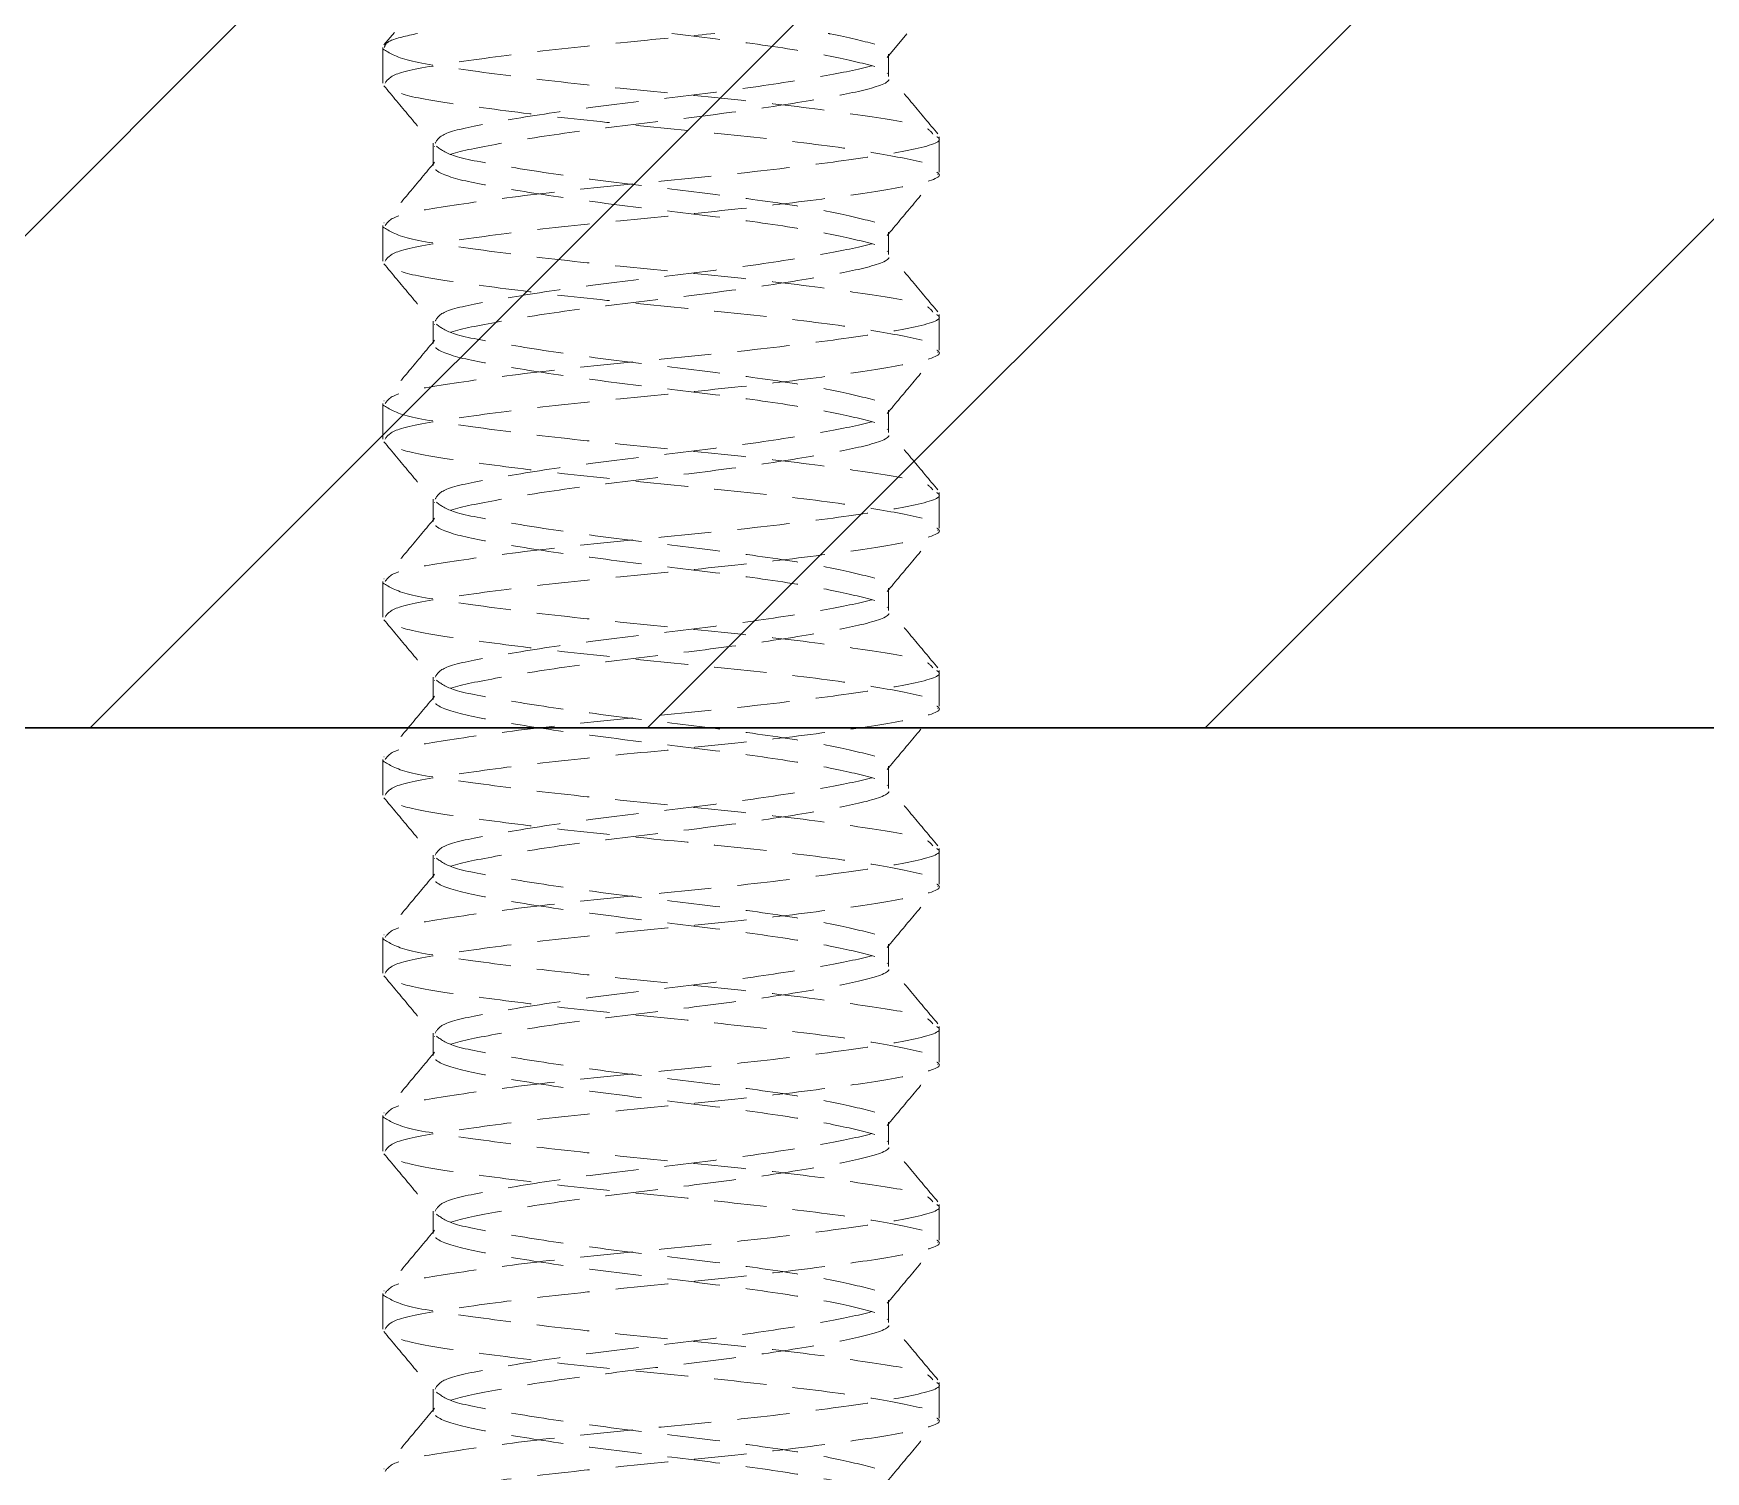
# Model space of a CAD drawing. Header units: feet. Extents: x 3965 to 4565, y 17056 to 17261.
# Drawn here: x 4391.91 to 4399.86, y 17124.39 to 17131.23 of the extents above; entities that cross this region are included whole.
import ezdxf

# ---------------------------------------------------------------- set-up
doc = ezdxf.new("R2010")
doc.units = ezdxf.units.FT
doc.header["$MEASUREMENT"] = 0
doc.linetypes.add('HIDDEN', pattern=[0.375, 0.25, -0.125])

msp = doc.modelspace()

# ---------------------------------------------------------------- hatches: boundary and pattern name
at = {"true_color": 0xa953a0}
h = msp.add_hatch(dxfattribs=at)
h.set_pattern_fill('ANSI31', color=215, scale=15)
h.set_pattern_definition([(45, (18.915, 13.4866), (-1.32582521, 1.32582521), [])])
h.paths.add_polyline_path([(4379.4492, 17136.3067), (4410.0385, 17136.3067), (4410.0385, 17127.9309), (4379.4492, 17127.9309)])

# ---------------------------------------------------------------- linework, layer by layer
at = {"color": 7, "linetype": 'HIDDEN', "lineweight": 0}
for p, q in [((4393.6267, 17131.2394), (4393.5764, 17131.1793)), ((4395.971, 17131.1201), (4396.0642, 17131.2318)), ((4393.5711, 17131.1666), (4393.5711, 17130.9976)), ((4395.9772, 17131.0293), (4395.9772, 17131.1351)), ((4393.8111, 17130.7117), (4393.8111, 17130.6059)), ((4396.2172, 17130.5742), (4396.2172, 17130.7431)), ((4393.5711, 17130.3198), (4393.5711, 17130.1508)), ((4395.9772, 17130.1825), (4395.9772, 17130.2884)), ((4393.8111, 17129.865), (4393.8111, 17129.7591)), ((4396.2172, 17129.7275), (4396.2172, 17129.8964)), ((4393.5711, 17129.473), (4393.5711, 17129.3041)), ((4395.9772, 17129.3358), (4395.9772, 17129.4416)), ((4396.2172, 17128.8807), (4396.2172, 17129.0496)), ((4393.8111, 17129.0183), (4393.8111, 17128.9124)), ((4393.5711, 17128.6263), (4393.5711, 17128.4574)), ((4395.9772, 17128.489), (4395.9772, 17128.5949)), ((4393.8111, 17128.1715), (4393.8111, 17128.0657)), ((4396.2172, 17128.034), (4396.2172, 17128.2029)), ((4393.5711, 17127.7795), (4393.5711, 17127.6106)), ((4395.9772, 17127.6423), (4395.9772, 17127.7481)), ((4393.8111, 17127.3248), (4393.8111, 17127.2189)), ((4396.2172, 17127.1872), (4396.2172, 17127.3562)), ((4393.5711, 17126.9328), (4393.5711, 17126.7639)), ((4395.9772, 17126.7956), (4395.9772, 17126.9014)), ((4396.2172, 17126.3405), (4396.2172, 17126.5094)), ((4393.8111, 17126.478), (4393.8111, 17126.3722)), ((4393.5711, 17126.0861), (4393.5711, 17125.9171)), ((4395.9772, 17125.9488), (4395.9772, 17126.0547)), ((4393.8111, 17125.6313), (4393.8111, 17125.5255)), ((4396.2172, 17125.4938), (4396.2172, 17125.6627)), ((4393.5711, 17125.2393), (4393.5711, 17125.0704)), ((4395.9772, 17125.1021), (4395.9772, 17125.2079)), ((4393.8111, 17124.7846), (4393.8111, 17124.6787)), ((4396.2172, 17124.647), (4396.2172, 17124.8159))]:
    msp.add_line(p, q, dxfattribs=at)
at = {"color": 6}
msp.add_line((4286.3909, 17127.9309), (4517.6616, 17127.9309), dxfattribs=at)
at = {"color": 1}
msp.add_line((4396.1361, 17127.9309), (4415.2464, 17127.9309), dxfattribs=at)
at = {"color": 6}
msp.add_lwpolyline([(4379.4492, 17136.3067), (4410.0385, 17136.3067), (4410.0385, 17127.9309), (4379.4492, 17127.9309)], close=True, dxfattribs=at)
at = {"color": 7, "linetype": 'HIDDEN', "lineweight": 0}
for points, knots in [([(4393.7368, 17131.2342), (4393.685, 17131.2228), (4393.5885, 17131.2016), (4393.5817, 17131.1777), (4393.5785, 17131.1666)], [0, 0, 0, 0, 0.536766, 1, 1, 1, 1]), ([(4393.582, 17130.9976), (4393.5931, 17131.0139), (4393.6165, 17131.0483), (4393.8934, 17131.094), (4394.3127, 17131.1516), (4394.7672, 17131.1965), (4395.0442, 17131.2237), (4395.1509, 17131.2342)], [0, 0, 0, 0, 0.197462, 0.414804, 0.641242, 0.861794, 1, 1, 1, 1]), ([(4395.9121, 17131.0771), (4395.85, 17131.0931), (4395.7231, 17131.1259), (4395.3676, 17131.1831), (4395.0854, 17131.2173), (4394.9462, 17131.2342)], [0, 0, 0, 0, 0.327095, 0.668024, 1, 1, 1, 1]), ([(4395.9121, 17131.1829), (4395.8517, 17131.199), (4395.7891, 17131.2156), (4395.6926, 17131.2336), (4395.6892, 17131.2342)], [0, 0, 0, 0, 0.965381, 1, 1, 1, 1]), ([(4393.5726, 17131.1599), (4393.6013, 17131.1413), (4393.6576, 17131.1047), (4393.9848, 17131.0569), (4394.4342, 17130.9993), (4394.9592, 17130.9482), (4395.4755, 17130.8972), (4395.8932, 17130.8395), (4396.1551, 17130.7977), (4396.1787, 17130.7678), (4396.1882, 17130.7557)], [0, 0, 0, 0, 0.132135, 0.260089, 0.3934, 0.523245, 0.65309, 0.786401, 0.914355, 1, 1, 1, 1]), ([(4393.8199, 17130.7115), (4393.829, 17130.7279), (4393.8481, 17130.7622), (4394.0749, 17130.808), (4394.4185, 17130.8656), (4394.8411, 17130.9167), (4395.2695, 17130.9678), (4395.6433, 17131.0254), (4395.8888, 17131.073), (4395.998, 17131.1124), (4395.9712, 17131.1327), (4395.9684, 17131.1349)], [0, 0, 0, 0, 0.111294, 0.233537, 0.36095, 0.485017, 0.609084, 0.736497, 0.85874, 0.985017, 1, 1, 1, 1]), ([(4395.9121, 17130.2303), (4395.85, 17130.2464), (4395.7232, 17130.2792), (4395.3671, 17130.3363), (4394.9481, 17130.3875), (4394.5179, 17130.4386), (4394.1478, 17130.4962), (4393.8893, 17130.544), (4393.7836, 17130.5992), (4393.8484, 17130.6544), (4394.0722, 17130.7022), (4394.4192, 17130.7598), (4394.8409, 17130.8109), (4395.2696, 17130.862), (4395.6433, 17130.9196), (4395.889, 17130.9672), (4395.9981, 17131.0067), (4395.9709, 17131.0272), (4395.9679, 17131.0295)], [0, 0, 0, 0, 0.064689, 0.132114, 0.197768, 0.263423, 0.330848, 0.395537, 0.462361, 0.529185, 0.593874, 0.661299, 0.726954, 0.792608, 0.860033, 0.924722, 0.991546, 1, 1, 1, 1]), ([(4396.2119, 17130.756), (4396.1716, 17130.8041), (4396.0912, 17130.9003), (4396.0109, 17130.9966), (4395.9707, 17131.0447)], [0, 0, 0, 0, 0.500098, 1, 1, 1, 1]), ([(4393.5763, 17130.9854), (4393.6164, 17130.9373), (4393.6968, 17130.8411), (4393.7771, 17130.7449), (4393.8172, 17130.6968)], [0, 0, 0, 0, 0.500086, 1, 1, 1, 1]), ([(4396.1376, 17130.6222), (4396.0618, 17130.6382), (4395.9071, 17130.671), (4395.4718, 17130.7282), (4394.9602, 17130.7794), (4394.4337, 17130.8304), (4393.9855, 17130.888), (4393.6667, 17130.9341), (4393.612, 17130.9687), (4393.5857, 17130.9854)], [0, 0, 0, 0, 0.142055, 0.290056, 0.43421, 0.578364, 0.726365, 0.86842, 1, 1, 1, 1]), ([(4396.2063, 17130.7431), (4396.2098, 17130.7409), (4396.2427, 17130.7206), (4396.1092, 17130.6812), (4395.8094, 17130.6336), (4395.3526, 17130.576), (4394.8294, 17130.5249), (4394.3132, 17130.4738), (4393.8932, 17130.4162), (4393.6165, 17130.3704), (4393.5931, 17130.3361), (4393.582, 17130.3198)], [0, 0, 0, 0, 0.015178, 0.141442, 0.263713, 0.391101, 0.515178, 0.639255, 0.766643, 0.888913, 1, 1, 1, 1]), ([(4395.9121, 17130.3362), (4395.85, 17130.3522), (4395.7233, 17130.385), (4395.3671, 17130.4422), (4394.9482, 17130.4934), (4394.5171, 17130.5444), (4394.1506, 17130.602), (4393.8914, 17130.6476), (4393.847, 17130.6817), (4393.826, 17130.6979)], [0, 0, 0, 0, 0.142625, 0.29128, 0.436033, 0.580785, 0.729441, 0.872065, 1, 1, 1, 1]), ([(4393.8175, 17130.6213), (4393.7774, 17130.5732), (4393.6971, 17130.4769), (4393.6166, 17130.3807), (4393.5764, 17130.3326)], [0, 0, 0, 0, 0.499902, 1, 1, 1, 1]), ([(4393.582, 17130.1508), (4393.5931, 17130.1672), (4393.6165, 17130.2015), (4393.8932, 17130.2473), (4394.3132, 17130.3049), (4394.8294, 17130.356), (4395.3526, 17130.407), (4395.8094, 17130.4647), (4396.1092, 17130.5123), (4396.2427, 17130.5517), (4396.2098, 17130.572), (4396.2063, 17130.5742)], [0, 0, 0, 0, 0.111087, 0.233357, 0.360745, 0.484822, 0.608899, 0.736287, 0.858558, 0.984822, 1, 1, 1, 1]), ([(4395.971, 17130.2734), (4396.0113, 17130.3216), (4396.0917, 17130.418), (4396.1722, 17130.5144), (4396.2125, 17130.5626)], [0, 0, 0, 0, 0.4998643, 1, 1, 1, 1]), ([(4393.5726, 17130.3132), (4393.6013, 17130.2946), (4393.6576, 17130.258), (4393.9848, 17130.2102), (4394.4342, 17130.1526), (4394.9592, 17130.1015), (4395.4755, 17130.0505), (4395.8932, 17129.9928), (4396.1551, 17129.9509), (4396.1787, 17129.921), (4396.1882, 17129.909)], [0, 0, 0, 0, 0.132135, 0.260089, 0.3934, 0.523245, 0.65309, 0.7864, 0.914355, 1, 1, 1, 1]), ([(4393.8199, 17129.8648), (4393.829, 17129.8811), (4393.8481, 17129.9155), (4394.0749, 17129.9613), (4394.4185, 17130.0189), (4394.8411, 17130.07), (4395.2695, 17130.1211), (4395.6433, 17130.1787), (4395.8888, 17130.2263), (4395.998, 17130.2657), (4395.9712, 17130.286), (4395.9684, 17130.2881)], [0, 0, 0, 0, 0.111294, 0.233537, 0.36095, 0.485017, 0.609084, 0.736497, 0.85874, 0.985017, 1, 1, 1, 1]), ([(4395.9121, 17129.3836), (4395.85, 17129.3997), (4395.7232, 17129.4324), (4395.3671, 17129.4896), (4394.9481, 17129.5408), (4394.5179, 17129.5918), (4394.1478, 17129.6494), (4393.8893, 17129.6972), (4393.7836, 17129.7525), (4393.8484, 17129.8077), (4394.0722, 17129.8555), (4394.4192, 17129.913), (4394.8409, 17129.9641), (4395.2696, 17130.0152), (4395.6433, 17130.0728), (4395.889, 17130.1204), (4395.9981, 17130.16), (4395.9709, 17130.1804), (4395.9679, 17130.1827)], [0, 0, 0, 0, 0.064689, 0.132114, 0.197768, 0.263423, 0.330848, 0.395537, 0.462361, 0.529185, 0.593874, 0.661299, 0.726953, 0.792608, 0.860033, 0.924722, 0.991546, 1, 1, 1, 1]), ([(4396.2119, 17129.9092), (4396.1716, 17129.9573), (4396.0912, 17130.0535), (4396.0109, 17130.1498), (4395.9707, 17130.1979)], [0, 0, 0, 0, 0.500103, 1, 1, 1, 1]), ([(4393.5763, 17130.1386), (4393.6164, 17130.0905), (4393.6968, 17129.9944), (4393.7771, 17129.8981), (4393.8172, 17129.85)], [0, 0, 0, 0, 0.500091, 1, 1, 1, 1]), ([(4396.1376, 17129.7754), (4396.0618, 17129.7915), (4395.9071, 17129.8243), (4395.4718, 17129.8814), (4394.9602, 17129.9326), (4394.4337, 17129.9837), (4393.9855, 17130.0413), (4393.6667, 17130.0873), (4393.612, 17130.122), (4393.5857, 17130.1387)], [0, 0, 0, 0, 0.142055, 0.290056, 0.43421, 0.578364, 0.726365, 0.86842, 1, 1, 1, 1]), ([(4396.2063, 17129.8964), (4396.2098, 17129.8942), (4396.2427, 17129.8739), (4396.1092, 17129.8344), (4395.8094, 17129.7869), (4395.3526, 17129.7292), (4394.8294, 17129.6781), (4394.3132, 17129.6271), (4393.8932, 17129.5694), (4393.6165, 17129.5237), (4393.5931, 17129.4894), (4393.582, 17129.473)], [0, 0, 0, 0, 0.015178, 0.141442, 0.263713, 0.391101, 0.515178, 0.639255, 0.766643, 0.888913, 1, 1, 1, 1]), ([(4395.9121, 17129.4894), (4395.85, 17129.5055), (4395.7233, 17129.5383), (4395.3671, 17129.5954), (4394.9482, 17129.6466), (4394.5171, 17129.6977), (4394.1506, 17129.7553), (4393.8914, 17129.8009), (4393.847, 17129.835), (4393.826, 17129.8511)], [0, 0, 0, 0, 0.142624, 0.29128, 0.436033, 0.580785, 0.729441, 0.872065, 1, 1, 1, 1]), ([(4393.8175, 17129.7746), (4393.7774, 17129.7264), (4393.6971, 17129.6302), (4393.6166, 17129.534), (4393.5764, 17129.4858)], [0, 0, 0, 0, 0.499892, 1, 1, 1, 1]), ([(4393.582, 17129.3041), (4393.5931, 17129.3204), (4393.6165, 17129.3548), (4393.8932, 17129.4005), (4394.3132, 17129.4582), (4394.8294, 17129.5092), (4395.3526, 17129.5603), (4395.8094, 17129.6179), (4396.1092, 17129.6655), (4396.2427, 17129.705), (4396.2098, 17129.7253), (4396.2063, 17129.7275)], [0, 0, 0, 0, 0.111087, 0.2333574, 0.3607453, 0.4848224, 0.6088992, 0.736287, 0.8585576, 0.9848222, 1, 1, 1, 1]), ([(4395.971, 17129.4267), (4396.0113, 17129.4749), (4396.0917, 17129.5713), (4396.1722, 17129.6677), (4396.2125, 17129.7158)], [0, 0, 0, 0, 0.499874, 1, 1, 1, 1]), ([(4393.5726, 17129.4665), (4393.6013, 17129.4479), (4393.6576, 17129.4112), (4393.9848, 17129.3635), (4394.4342, 17129.3059), (4394.9592, 17129.2548), (4395.4755, 17129.2037), (4395.8932, 17129.146), (4396.1551, 17129.1042), (4396.1787, 17129.0743), (4396.1882, 17129.0623)], [0, 0, 0, 0, 0.132135, 0.260089, 0.3934, 0.523245, 0.65309, 0.786401, 0.914355, 1, 1, 1, 1]), ([(4393.8199, 17129.018), (4393.829, 17129.0344), (4393.8481, 17129.0688), (4394.0749, 17129.1146), (4394.4185, 17129.1721), (4394.8411, 17129.2232), (4395.2695, 17129.2743), (4395.6433, 17129.3319), (4395.8888, 17129.3795), (4395.998, 17129.4189), (4395.9712, 17129.4392), (4395.9684, 17129.4414)], [0, 0, 0, 0, 0.111294, 0.233537, 0.36095, 0.485017, 0.609084, 0.736497, 0.85874, 0.985017, 1, 1, 1, 1]), ([(4396.2119, 17129.0625), (4396.1716, 17129.1106), (4396.0912, 17129.2068), (4396.0109, 17129.3031), (4395.9707, 17129.3512)], [0, 0, 0, 0, 0.500098, 1, 1, 1, 1]), ([(4393.5763, 17129.2919), (4393.6164, 17129.2438), (4393.6968, 17129.1476), (4393.7771, 17129.0514), (4393.8172, 17129.0033)], [0, 0, 0, 0, 0.500086, 1, 1, 1, 1]), ([(4396.1376, 17128.9287), (4396.0618, 17128.9447), (4395.9071, 17128.9775), (4395.4718, 17129.0347), (4394.9602, 17129.0859), (4394.4337, 17129.1369), (4393.9855, 17129.1946), (4393.6667, 17129.2406), (4393.612, 17129.2753), (4393.5857, 17129.2919)], [0, 0, 0, 0, 0.142055, 0.290056, 0.43421, 0.578364, 0.726365, 0.86842, 1, 1, 1, 1]), ([(4395.9121, 17128.5369), (4395.85, 17128.5529), (4395.7232, 17128.5857), (4395.3671, 17128.6428), (4394.9481, 17128.694), (4394.5179, 17128.7451), (4394.1478, 17128.8027), (4393.8893, 17128.8505), (4393.7836, 17128.9057), (4393.8484, 17128.9609), (4394.0722, 17129.0087), (4394.4192, 17129.0663), (4394.8409, 17129.1174), (4395.2696, 17129.1685), (4395.6433, 17129.2261), (4395.889, 17129.2737), (4395.9981, 17129.3132), (4395.9709, 17129.3337), (4395.9679, 17129.336)], [0, 0, 0, 0, 0.064689, 0.132114, 0.197768, 0.263423, 0.330848, 0.395537, 0.462361, 0.529185, 0.593874, 0.661299, 0.726954, 0.792608, 0.860033, 0.924722, 0.991546, 1, 1, 1, 1]), ([(4396.2063, 17129.0496), (4396.2098, 17129.0475), (4396.2427, 17129.0271), (4396.1092, 17128.9877), (4395.8094, 17128.9401), (4395.3526, 17128.8825), (4394.8294, 17128.8314), (4394.3132, 17128.7803), (4393.8932, 17128.7227), (4393.6165, 17128.677), (4393.5931, 17128.6426), (4393.582, 17128.6263)], [0, 0, 0, 0, 0.015178, 0.141442, 0.263713, 0.391101, 0.515178, 0.639255, 0.766643, 0.888913, 1, 1, 1, 1]), ([(4395.9121, 17128.6427), (4395.85, 17128.6588), (4395.7233, 17128.6916), (4395.3671, 17128.7487), (4394.9482, 17128.7999), (4394.5171, 17128.8509), (4394.1506, 17128.9086), (4393.8914, 17128.9541), (4393.847, 17128.9882), (4393.826, 17129.0044)], [0, 0, 0, 0, 0.142625, 0.29128, 0.436033, 0.580785, 0.729441, 0.872065, 1, 1, 1, 1]), ([(4393.8175, 17128.9278), (4393.7774, 17128.8797), (4393.6971, 17128.7834), (4393.6166, 17128.6872), (4393.5764, 17128.6391)], [0, 0, 0, 0, 0.499902, 1, 1, 1, 1]), ([(4393.582, 17128.4574), (4393.5931, 17128.4737), (4393.6165, 17128.508), (4393.8932, 17128.5538), (4394.3132, 17128.6114), (4394.8294, 17128.6625), (4395.3526, 17128.7136), (4395.8094, 17128.7712), (4396.1092, 17128.8188), (4396.2427, 17128.8582), (4396.2098, 17128.8785), (4396.2063, 17128.8807)], [0, 0, 0, 0, 0.111087, 0.233357, 0.360745, 0.484822, 0.608899, 0.736287, 0.858558, 0.984822, 1, 1, 1, 1]), ([(4395.971, 17128.5799), (4396.0113, 17128.6281), (4396.0917, 17128.7246), (4396.1722, 17128.8209), (4396.2125, 17128.8691)], [0, 0, 0, 0, 0.4998643, 1, 1, 1, 1]), ([(4393.5726, 17128.6197), (4393.6013, 17128.6011), (4393.6576, 17128.5645), (4393.9848, 17128.5167), (4394.4342, 17128.4591), (4394.9592, 17128.408), (4395.4755, 17128.357), (4395.8932, 17128.2993), (4396.1551, 17128.2575), (4396.1787, 17128.2275), (4396.1882, 17128.2155)], [0, 0, 0, 0, 0.132135, 0.260089, 0.3934, 0.523245, 0.65309, 0.7864, 0.914355, 1, 1, 1, 1]), ([(4393.8199, 17128.1713), (4393.829, 17128.1877), (4393.8481, 17128.222), (4394.0749, 17128.2678), (4394.4185, 17128.3254), (4394.8411, 17128.3765), (4395.2695, 17128.4276), (4395.6433, 17128.4852), (4395.8888, 17128.5328), (4395.998, 17128.5722), (4395.9712, 17128.5925), (4395.9684, 17128.5946)], [0, 0, 0, 0, 0.111294, 0.233537, 0.36095, 0.485017, 0.609084, 0.736497, 0.85874, 0.985017, 1, 1, 1, 1]), ([(4395.9121, 17127.6901), (4395.85, 17127.7062), (4395.7232, 17127.739), (4395.3671, 17127.7961), (4394.9481, 17127.8473), (4394.5179, 17127.8984), (4394.1478, 17127.956), (4393.8893, 17128.0038), (4393.7836, 17128.059), (4393.8484, 17128.1142), (4394.0722, 17128.162), (4394.4192, 17128.2196), (4394.8409, 17128.2707), (4395.2696, 17128.3217), (4395.6433, 17128.3794), (4395.889, 17128.427), (4395.9981, 17128.4665), (4395.9709, 17128.4869), (4395.9679, 17128.4892)], [0, 0, 0, 0, 0.064689, 0.132114, 0.197768, 0.263423, 0.330848, 0.395537, 0.462361, 0.529185, 0.593874, 0.661299, 0.726953, 0.792608, 0.860033, 0.924722, 0.991546, 1, 1, 1, 1]), ([(4396.2119, 17128.2157), (4396.1716, 17128.2639), (4396.0912, 17128.3601), (4396.0109, 17128.4563), (4395.9707, 17128.5045)], [0, 0, 0, 0, 0.500103, 1, 1, 1, 1]), ([(4393.5763, 17128.4451), (4393.6164, 17128.397), (4393.6968, 17128.3009), (4393.7771, 17128.2047), (4393.8172, 17128.1566)], [0, 0, 0, 0, 0.500091, 1, 1, 1, 1]), ([(4396.1376, 17128.082), (4396.0618, 17128.098), (4395.9071, 17128.1308), (4395.4718, 17128.1879), (4394.9602, 17128.2391), (4394.4337, 17128.2902), (4393.9855, 17128.3478), (4393.6667, 17128.3939), (4393.612, 17128.4285), (4393.5857, 17128.4452)], [0, 0, 0, 0, 0.142055, 0.290056, 0.43421, 0.578364, 0.726365, 0.86842, 1, 1, 1, 1]), ([(4396.2063, 17128.2029), (4396.2098, 17128.2007), (4396.2427, 17128.1804), (4396.1092, 17128.1409), (4395.8094, 17128.0934), (4395.3526, 17128.0357), (4394.8294, 17127.9847), (4394.3132, 17127.9336), (4393.8932, 17127.876), (4393.6165, 17127.8302), (4393.5931, 17127.7959), (4393.582, 17127.7795)], [0, 0, 0, 0, 0.015178, 0.141442, 0.263713, 0.391101, 0.515178, 0.639255, 0.766643, 0.888913, 1, 1, 1, 1]), ([(4395.9121, 17127.796), (4395.85, 17127.812), (4395.7233, 17127.8448), (4395.3671, 17127.9019), (4394.9482, 17127.9532), (4394.5171, 17128.0042), (4394.1506, 17128.0618), (4393.8914, 17128.1074), (4393.847, 17128.1415), (4393.826, 17128.1576)], [0, 0, 0, 0, 0.142624, 0.29128, 0.436033, 0.580785, 0.729441, 0.872065, 1, 1, 1, 1]), ([(4393.8175, 17128.0811), (4393.7774, 17128.033), (4393.6971, 17127.9367), (4393.6166, 17127.8405), (4393.5764, 17127.7924)], [0, 0, 0, 0, 0.499892, 1, 1, 1, 1]), ([(4393.582, 17127.6106), (4393.5931, 17127.627), (4393.6165, 17127.6613), (4393.8932, 17127.7071), (4394.3132, 17127.7647), (4394.8294, 17127.8158), (4395.3526, 17127.8668), (4395.8094, 17127.9245), (4396.1092, 17127.972), (4396.2427, 17128.0115), (4396.2098, 17128.0318), (4396.2063, 17128.034)], [0, 0, 0, 0, 0.111087, 0.2333574, 0.3607453, 0.4848224, 0.6088992, 0.736287, 0.8585576, 0.9848222, 1, 1, 1, 1]), ([(4395.971, 17127.7332), (4396.0113, 17127.7814), (4396.0917, 17127.8778), (4396.1722, 17127.9742), (4396.2125, 17128.0224)], [0, 0, 0, 0, 0.499874, 1, 1, 1, 1]), ([(4393.5726, 17127.773), (4393.6013, 17127.7544), (4393.6576, 17127.7177), (4393.9848, 17127.67), (4394.4342, 17127.6124), (4394.9592, 17127.5613), (4395.4755, 17127.5102), (4395.8932, 17127.4525), (4396.1551, 17127.4107), (4396.1787, 17127.3808), (4396.1882, 17127.3688)], [0, 0, 0, 0, 0.132135, 0.260089, 0.3934, 0.523245, 0.65309, 0.786401, 0.914355, 1, 1, 1, 1]), ([(4393.8199, 17127.3245), (4393.829, 17127.3409), (4393.8481, 17127.3753), (4394.0749, 17127.4211), (4394.4185, 17127.4787), (4394.8411, 17127.5298), (4395.2695, 17127.5808), (4395.6433, 17127.6385), (4395.8888, 17127.6861), (4395.998, 17127.7255), (4395.9712, 17127.7458), (4395.9684, 17127.7479)], [0, 0, 0, 0, 0.111294, 0.233537, 0.36095, 0.485017, 0.609084, 0.736497, 0.85874, 0.985017, 1, 1, 1, 1]), ([(4395.9121, 17126.8434), (4395.85, 17126.8594), (4395.7232, 17126.8922), (4395.3671, 17126.9494), (4394.9481, 17127.0006), (4394.5179, 17127.0516), (4394.1478, 17127.1092), (4393.8893, 17127.157), (4393.7836, 17127.2122), (4393.8484, 17127.2675), (4394.0722, 17127.3153), (4394.4192, 17127.3728), (4394.8409, 17127.4239), (4395.2696, 17127.475), (4395.6433, 17127.5326), (4395.889, 17127.5802), (4395.9981, 17127.6198), (4395.9709, 17127.6402), (4395.9679, 17127.6425)], [0, 0, 0, 0, 0.064689, 0.132114, 0.197768, 0.263423, 0.330848, 0.395537, 0.462361, 0.529185, 0.593874, 0.661299, 0.726954, 0.792608, 0.860033, 0.924722, 0.991546, 1, 1, 1, 1]), ([(4396.2119, 17127.369), (4396.1716, 17127.4171), (4396.0912, 17127.5133), (4396.0109, 17127.6096), (4395.9707, 17127.6577)], [0, 0, 0, 0, 0.500098, 1, 1, 1, 1]), ([(4393.5763, 17127.5984), (4393.6164, 17127.5503), (4393.6968, 17127.4541), (4393.7771, 17127.3579), (4393.8172, 17127.3098)], [0, 0, 0, 0, 0.500086, 1, 1, 1, 1]), ([(4396.1376, 17127.2352), (4396.0618, 17127.2513), (4395.9071, 17127.2841), (4395.4718, 17127.3412), (4394.9602, 17127.3924), (4394.4337, 17127.4435), (4393.9855, 17127.5011), (4393.6667, 17127.5471), (4393.612, 17127.5818), (4393.5857, 17127.5985)], [0, 0, 0, 0, 0.142055, 0.290056, 0.43421, 0.578364, 0.726365, 0.86842, 1, 1, 1, 1]), ([(4396.2063, 17127.3562), (4396.2098, 17127.354), (4396.2427, 17127.3337), (4396.1092, 17127.2942), (4395.8094, 17127.2466), (4395.3526, 17127.189), (4394.8294, 17127.1379), (4394.3132, 17127.0868), (4393.8932, 17127.0292), (4393.6165, 17126.9835), (4393.5931, 17126.9491), (4393.582, 17126.9328)], [0, 0, 0, 0, 0.015178, 0.141442, 0.263713, 0.391101, 0.515178, 0.639255, 0.766643, 0.888913, 1, 1, 1, 1]), ([(4395.9121, 17126.9492), (4395.85, 17126.9653), (4395.7233, 17126.9981), (4395.3671, 17127.0552), (4394.9482, 17127.1064), (4394.5171, 17127.1575), (4394.1506, 17127.2151), (4393.8914, 17127.2606), (4393.847, 17127.2948), (4393.826, 17127.3109)], [0, 0, 0, 0, 0.142625, 0.29128, 0.436033, 0.580785, 0.729441, 0.872065, 1, 1, 1, 1]), ([(4393.8175, 17127.2344), (4393.7774, 17127.1862), (4393.6971, 17127.09), (4393.6166, 17126.9937), (4393.5764, 17126.9456)], [0, 0, 0, 0, 0.499902, 1, 1, 1, 1]), ([(4393.582, 17126.7639), (4393.5931, 17126.7802), (4393.6165, 17126.8146), (4393.8932, 17126.8603), (4394.3132, 17126.9179), (4394.8294, 17126.969), (4395.3526, 17127.0201), (4395.8094, 17127.0777), (4396.1092, 17127.1253), (4396.2427, 17127.1647), (4396.2098, 17127.1851), (4396.2063, 17127.1872)], [0, 0, 0, 0, 0.111087, 0.233357, 0.360745, 0.484822, 0.608899, 0.736287, 0.858558, 0.984822, 1, 1, 1, 1]), ([(4395.971, 17126.8865), (4396.0113, 17126.9347), (4396.0917, 17127.0311), (4396.1722, 17127.1274), (4396.2125, 17127.1756)], [0, 0, 0, 0, 0.4998643, 1, 1, 1, 1]), ([(4393.5726, 17126.9262), (4393.6013, 17126.9076), (4393.6576, 17126.871), (4393.9848, 17126.8232), (4394.4342, 17126.7656), (4394.9592, 17126.7145), (4395.4755, 17126.6635), (4395.8932, 17126.6058), (4396.1551, 17126.564), (4396.1787, 17126.5341), (4396.1882, 17126.5221)], [0, 0, 0, 0, 0.132135, 0.260089, 0.3934, 0.523245, 0.65309, 0.7864, 0.914355, 1, 1, 1, 1]), ([(4393.8199, 17126.4778), (4393.829, 17126.4942), (4393.8481, 17126.5285), (4394.0749, 17126.5743), (4394.4185, 17126.6319), (4394.8411, 17126.683), (4395.2695, 17126.7341), (4395.6433, 17126.7917), (4395.8888, 17126.8393), (4395.998, 17126.8787), (4395.9712, 17126.899), (4395.9684, 17126.9012)], [0, 0, 0, 0, 0.111294, 0.233537, 0.36095, 0.485017, 0.609084, 0.736497, 0.85874, 0.985017, 1, 1, 1, 1]), ([(4396.2119, 17126.5223), (4396.1716, 17126.5704), (4396.0912, 17126.6666), (4396.0109, 17126.7629), (4395.9707, 17126.811)], [0, 0, 0, 0, 0.500108, 1, 1, 1, 1]), ([(4393.5763, 17126.7517), (4393.6164, 17126.7036), (4393.6968, 17126.6074), (4393.7771, 17126.5112), (4393.8172, 17126.4631)], [0, 0, 0, 0, 0.500091, 1, 1, 1, 1]), ([(4396.1376, 17126.3885), (4396.0618, 17126.4045), (4395.9071, 17126.4373), (4395.4718, 17126.4945), (4394.9602, 17126.5457), (4394.4337, 17126.5967), (4393.9855, 17126.6543), (4393.6667, 17126.7004), (4393.612, 17126.735), (4393.5857, 17126.7517)], [0, 0, 0, 0, 0.142055, 0.290056, 0.43421, 0.578364, 0.726365, 0.86842, 1, 1, 1, 1]), ([(4395.9121, 17125.9966), (4395.85, 17126.0127), (4395.7232, 17126.0455), (4395.3671, 17126.1026), (4394.9481, 17126.1538), (4394.5179, 17126.2049), (4394.1478, 17126.2625), (4393.8893, 17126.3103), (4393.7836, 17126.3655), (4393.8484, 17126.4207), (4394.0722, 17126.4685), (4394.4192, 17126.5261), (4394.8409, 17126.5772), (4395.2696, 17126.6283), (4395.6433, 17126.6859), (4395.889, 17126.7335), (4395.9981, 17126.773), (4395.9709, 17126.7935), (4395.9679, 17126.7958)], [0, 0, 0, 0, 0.064689, 0.132114, 0.197768, 0.263423, 0.330848, 0.395537, 0.462361, 0.529185, 0.593874, 0.661299, 0.726953, 0.792608, 0.860033, 0.924722, 0.991546, 1, 1, 1, 1]), ([(4396.2063, 17126.5094), (4396.2098, 17126.5072), (4396.2427, 17126.4869), (4396.1092, 17126.4475), (4395.8094, 17126.3999), (4395.3526, 17126.3423), (4394.8294, 17126.2912), (4394.3132, 17126.2401), (4393.8932, 17126.1825), (4393.6165, 17126.1367), (4393.5931, 17126.1024), (4393.582, 17126.0861)], [0, 0, 0, 0, 0.015178, 0.141442, 0.263713, 0.391101, 0.515178, 0.639255, 0.766643, 0.888913, 1, 1, 1, 1]), ([(4395.9121, 17126.1025), (4395.85, 17126.1185), (4395.7233, 17126.1513), (4395.3671, 17126.2085), (4394.9482, 17126.2597), (4394.5171, 17126.3107), (4394.1506, 17126.3683), (4393.8914, 17126.4139), (4393.847, 17126.448), (4393.826, 17126.4642)], [0, 0, 0, 0, 0.142624, 0.29128, 0.436033, 0.580785, 0.729441, 0.872065, 1, 1, 1, 1]), ([(4393.8175, 17126.3876), (4393.7774, 17126.3395), (4393.6971, 17126.2432), (4393.6166, 17126.147), (4393.5764, 17126.0989)], [0, 0, 0, 0, 0.499902, 1, 1, 1, 1]), ([(4393.582, 17125.9171), (4393.5931, 17125.9335), (4393.6165, 17125.9678), (4393.8932, 17126.0136), (4394.3132, 17126.0712), (4394.8294, 17126.1223), (4395.3526, 17126.1733), (4395.8094, 17126.231), (4396.1092, 17126.2786), (4396.2427, 17126.318), (4396.2098, 17126.3383), (4396.2063, 17126.3405)], [0, 0, 0, 0, 0.111087, 0.2333574, 0.3607453, 0.4848224, 0.6088992, 0.736287, 0.8585576, 0.9848222, 1, 1, 1, 1]), ([(4395.971, 17126.0397), (4396.0113, 17126.0879), (4396.0917, 17126.1843), (4396.1722, 17126.2807), (4396.2125, 17126.3289)], [0, 0, 0, 0, 0.4998643, 1, 1, 1, 1]), ([(4393.5726, 17126.0795), (4393.6013, 17126.0609), (4393.6576, 17126.0243), (4393.9848, 17125.9765), (4394.4342, 17125.9189), (4394.9592, 17125.8678), (4395.4755, 17125.8168), (4395.8932, 17125.7591), (4396.1551, 17125.7173), (4396.1787, 17125.6873), (4396.1882, 17125.6753)], [0, 0, 0, 0, 0.132135, 0.260089, 0.3934, 0.523245, 0.65309, 0.786401, 0.914355, 1, 1, 1, 1]), ([(4393.8199, 17125.6311), (4393.829, 17125.6474), (4393.8481, 17125.6818), (4394.0749, 17125.7276), (4394.4185, 17125.7852), (4394.8411, 17125.8363), (4395.2695, 17125.8874), (4395.6433, 17125.945), (4395.8888, 17125.9926), (4395.998, 17126.032), (4395.9712, 17126.0523), (4395.9684, 17126.0544)], [0, 0, 0, 0, 0.111294, 0.233537, 0.36095, 0.485017, 0.609084, 0.736497, 0.85874, 0.985017, 1, 1, 1, 1]), ([(4395.9121, 17125.1499), (4395.85, 17125.166), (4395.7232, 17125.1987), (4395.3671, 17125.2559), (4394.9481, 17125.3071), (4394.5179, 17125.3582), (4394.1478, 17125.4157), (4393.8893, 17125.4635), (4393.7836, 17125.5187), (4393.8484, 17125.574), (4394.0722, 17125.6218), (4394.4192, 17125.6793), (4394.8409, 17125.7304), (4395.2696, 17125.7815), (4395.6433, 17125.8391), (4395.889, 17125.8867), (4395.9981, 17125.9263), (4395.9709, 17125.9467), (4395.9679, 17125.949)], [0, 0, 0, 0, 0.064689, 0.132114, 0.197768, 0.263423, 0.330848, 0.395537, 0.462361, 0.529185, 0.593874, 0.661299, 0.726953, 0.792608, 0.860033, 0.924722, 0.991546, 1, 1, 1, 1]), ([(4396.2119, 17125.6755), (4396.1716, 17125.7236), (4396.0912, 17125.8198), (4396.0109, 17125.9161), (4395.9707, 17125.9642)], [0, 0, 0, 0, 0.500098, 1, 1, 1, 1]), ([(4393.5763, 17125.9049), (4393.6164, 17125.8568), (4393.6968, 17125.7607), (4393.7771, 17125.6644), (4393.8172, 17125.6163)], [0, 0, 0, 0, 0.500086, 1, 1, 1, 1]), ([(4396.1376, 17125.5417), (4396.0618, 17125.5578), (4395.9071, 17125.5906), (4395.4718, 17125.6477), (4394.9602, 17125.6989), (4394.4337, 17125.75), (4393.9855, 17125.8076), (4393.6667, 17125.8536), (4393.612, 17125.8883), (4393.5857, 17125.905)], [0, 0, 0, 0, 0.142055, 0.290056, 0.43421, 0.578364, 0.726365, 0.86842, 1, 1, 1, 1]), ([(4396.2063, 17125.6627), (4396.2098, 17125.6605), (4396.2427, 17125.6402), (4396.1092, 17125.6007), (4395.8094, 17125.5532), (4395.3526, 17125.4955), (4394.8294, 17125.4444), (4394.3132, 17125.3934), (4393.8932, 17125.3357), (4393.6165, 17125.29), (4393.5931, 17125.2557), (4393.582, 17125.2393)], [0, 0, 0, 0, 0.015178, 0.141442, 0.263713, 0.391101, 0.515178, 0.639255, 0.766643, 0.888913, 1, 1, 1, 1]), ([(4395.9121, 17125.2557), (4395.85, 17125.2718), (4395.7233, 17125.3046), (4395.3671, 17125.3617), (4394.9482, 17125.4129), (4394.5171, 17125.464), (4394.1506, 17125.5216), (4393.8914, 17125.5672), (4393.847, 17125.6013), (4393.826, 17125.6174)], [0, 0, 0, 0, 0.142625, 0.29128, 0.436033, 0.580785, 0.729441, 0.872065, 1, 1, 1, 1]), ([(4393.8175, 17125.5409), (4393.7774, 17125.4927), (4393.6971, 17125.3965), (4393.6166, 17125.3003), (4393.5764, 17125.2522)], [0, 0, 0, 0, 0.499902, 1, 1, 1, 1]), ([(4393.582, 17125.0704), (4393.5931, 17125.0867), (4393.6165, 17125.1211), (4393.8932, 17125.1668), (4394.3132, 17125.2245), (4394.8294, 17125.2755), (4395.3526, 17125.3266), (4395.8094, 17125.3843), (4396.1092, 17125.4318), (4396.2427, 17125.4713), (4396.2098, 17125.4916), (4396.2063, 17125.4938)], [0, 0, 0, 0, 0.111087, 0.233357, 0.360745, 0.484822, 0.608899, 0.736287, 0.858558, 0.984822, 1, 1, 1, 1]), ([(4395.971, 17125.193), (4396.0113, 17125.2412), (4396.0917, 17125.3376), (4396.1722, 17125.434), (4396.2125, 17125.4822)], [0, 0, 0, 0, 0.4998643, 1, 1, 1, 1]), ([(4393.5726, 17125.2328), (4393.6013, 17125.2142), (4393.6576, 17125.1775), (4393.9848, 17125.1297), (4394.4342, 17125.0722), (4394.9592, 17125.0211), (4395.4755, 17124.97), (4395.8932, 17124.9123), (4396.1551, 17124.8705), (4396.1787, 17124.8406), (4396.1882, 17124.8286)], [0, 0, 0, 0, 0.132135, 0.260089, 0.3934, 0.523245, 0.65309, 0.786401, 0.914355, 1, 1, 1, 1]), ([(4393.8199, 17124.7843), (4393.829, 17124.8007), (4393.8481, 17124.8351), (4394.0749, 17124.8809), (4394.4185, 17124.9384), (4394.8411, 17124.9895), (4395.2695, 17125.0406), (4395.6433, 17125.0982), (4395.8888, 17125.1458), (4395.998, 17125.1852), (4395.9712, 17125.2055), (4395.9684, 17125.2077)], [0, 0, 0, 0, 0.111294, 0.233537, 0.36095, 0.485017, 0.609084, 0.736497, 0.85874, 0.985017, 1, 1, 1, 1]), ([(4393.5763, 17125.0582), (4393.6164, 17125.0101), (4393.6968, 17124.9139), (4393.7771, 17124.8177), (4393.8172, 17124.7696)], [0, 0, 0, 0, 0.500091, 1, 1, 1, 1]), ([(4396.1376, 17124.695), (4396.0618, 17124.7111), (4395.9071, 17124.7438), (4395.4718, 17124.801), (4394.9602, 17124.8522), (4394.4337, 17124.9032), (4393.9855, 17124.9609), (4393.6667, 17125.0069), (4393.612, 17125.0416), (4393.5857, 17125.0582)], [0, 0, 0, 0, 0.142055, 0.290056, 0.43421, 0.578364, 0.726365, 0.86842, 1, 1, 1, 1]), ([(4395.9121, 17124.3032), (4395.85, 17124.3192), (4395.7232, 17124.352), (4395.3671, 17124.4091), (4394.9481, 17124.4604), (4394.5179, 17124.5114), (4394.1478, 17124.569), (4393.8893, 17124.6168), (4393.7836, 17124.672), (4393.8484, 17124.7272), (4394.0722, 17124.775), (4394.4192, 17124.8326), (4394.8409, 17124.8837), (4395.2696, 17124.9348), (4395.6433, 17124.9924), (4395.889, 17125.04), (4395.9981, 17125.0795), (4395.9709, 17125.1), (4395.9679, 17125.1023)], [0, 0, 0, 0, 0.0646892, 0.132114, 0.1977685, 0.2634229, 0.3308477, 0.3955368, 0.4623609, 0.5291849, 0.5938741, 0.6612989, 0.7269534, 0.7926079, 0.8600327, 0.9247218, 0.9915458, 1, 1, 1, 1]), ([(4396.2119, 17124.8288), (4396.1716, 17124.8769), (4396.0912, 17124.9731), (4396.0109, 17125.0694), (4395.9707, 17125.1175)], [0, 0, 0, 0, 0.500108, 1, 1, 1, 1]), ([(4396.2063, 17124.8159), (4396.2098, 17124.8138), (4396.2427, 17124.7934), (4396.1092, 17124.754), (4395.8094, 17124.7064), (4395.3526, 17124.6488), (4394.8294, 17124.5977), (4394.3132, 17124.5466), (4393.8932, 17124.489), (4393.6165, 17124.4433), (4393.5931, 17124.4089), (4393.582, 17124.3926)], [0, 0, 0, 0, 0.015178, 0.141442, 0.263713, 0.391101, 0.515178, 0.639255, 0.766643, 0.888913, 1, 1, 1, 1]), ([(4395.9121, 17124.409), (4395.85, 17124.4251), (4395.7233, 17124.4579), (4395.3671, 17124.515), (4394.9482, 17124.5662), (4394.5171, 17124.6172), (4394.1506, 17124.6749), (4393.8914, 17124.7204), (4393.847, 17124.7545), (4393.826, 17124.7707)], [0, 0, 0, 0, 0.142624, 0.29128, 0.436033, 0.580785, 0.729441, 0.872065, 1, 1, 1, 1]), ([(4393.8175, 17124.6941), (4393.7774, 17124.646), (4393.6971, 17124.5497), (4393.6166, 17124.4535), (4393.5764, 17124.4054)], [0, 0, 0, 0, 0.499902, 1, 1, 1, 1]), ([(4393.582, 17124.2237), (4393.5931, 17124.24), (4393.6165, 17124.2744), (4393.8932, 17124.3201), (4394.3132, 17124.3777), (4394.8294, 17124.4288), (4395.3526, 17124.4799), (4395.8094, 17124.5375), (4396.1092, 17124.5851), (4396.2427, 17124.6245), (4396.2098, 17124.6449), (4396.2063, 17124.647)], [0, 0, 0, 0, 0.111087, 0.233357, 0.360745, 0.484822, 0.608899, 0.736287, 0.858558, 0.984822, 1, 1, 1, 1]), ([(4395.971, 17124.3462), (4396.0113, 17124.3944), (4396.0917, 17124.4909), (4396.1722, 17124.5872), (4396.2125, 17124.6354)], [0, 0, 0, 0, 0.4998643, 1, 1, 1, 1])]:
    msp.add_open_spline(points, degree=3, knots=knots, dxfattribs=at)

doc.saveas('drawing.dxf')
